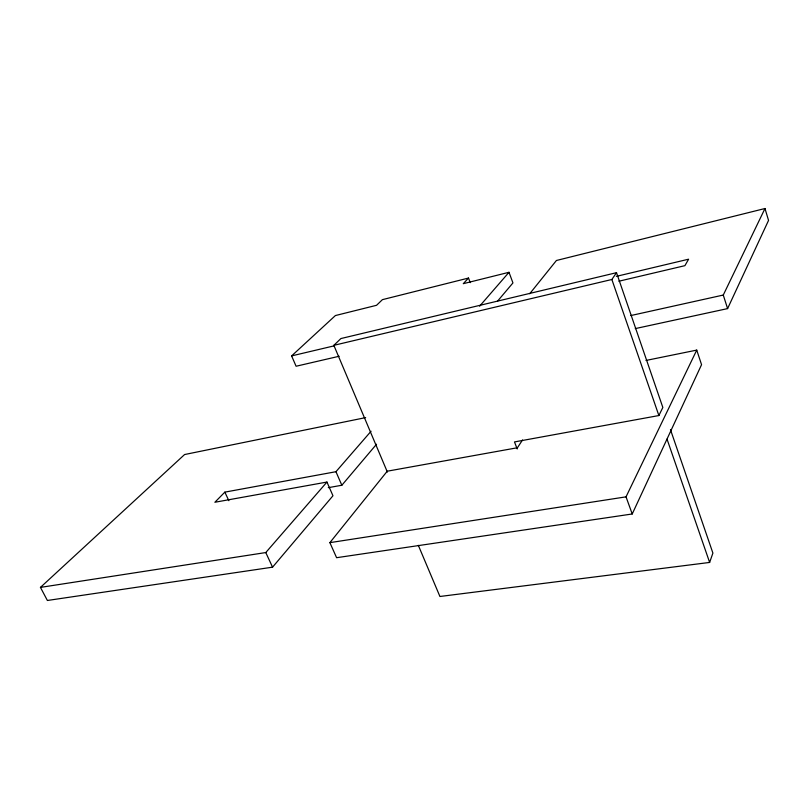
<?xml version="1.0" encoding="UTF-8"?>
<svg xmlns="http://www.w3.org/2000/svg" width="809" height="809" viewBox="0 0 809 809"><rect width="100%" height="100%" fill="white"/><g stroke="black" fill="none" stroke-linecap="round" stroke-linejoin="round"><path stroke-width="1.21" d="M418.324 545.327L439.924 596.486L709.635 562.437L712.901 553.083L670.469 429.65M522.533 439.965L517.436 447.741L387.238 471.202L329.88 542.647L336.595 557.704L632.223 513.978L701.555 364.677L696.741 350.105L645.976 360.45M635.247 328.606L727.594 308.603L768.55 220.402L764.97 208.52L556.42 260.488L529.713 293.748M632.223 513.978L626.035 496.847L696.741 350.105M727.594 308.603L723.276 295.052L764.97 208.52M517.204 448.955L514.484 441.926L658.88 415.543L662.844 407.463L616.509 272.684L340.892 338.556L333.854 345.332L387.38 472.072M333.854 345.332L611.867 279.489L616.509 272.684M365.648 417.616L184.594 454.537L40.45 587.395L47.387 600.48L272.562 567.17L332.964 495.755L326.947 482.063L214.881 502.258L224.851 492.135L335.947 471.708L371.068 431.237M328.282 487.665L341.843 485.248L376.549 444.212M497.586 301.1L512.946 282.928L509.003 272.299L463.284 283.686L468.512 278.053L470.262 282.644M40.45 587.395L265.777 552.557L326.947 482.063M479.585 306.196L509.003 272.299M339.153 356.263L296.094 366.244L291.604 355.909L335.401 315.55L376.559 305.296L382.404 299.654L468.512 278.053M616.357 276.365L688.621 259.193L684.91 265.665L618.875 281.219M291.604 355.909L334.42 345.787M630.787 315.561L723.276 295.052M329.88 542.647L626.035 496.847M224.851 492.135L228.856 500.7M265.777 552.557L272.562 567.17M335.947 471.708L341.843 485.248M611.867 279.489L658.88 415.543M667.02 439.105L709.635 562.437"/></g></svg>
